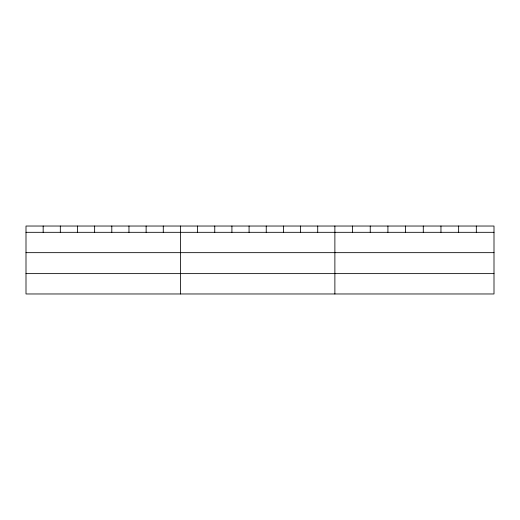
<?xml version="1.0" encoding="UTF-8"?>
<svg xmlns="http://www.w3.org/2000/svg" width="520" height="520" viewBox="0 0 520 520"><rect width="100%" height="100%" fill="white"/><g stroke="black" fill="none" stroke-linecap="round" stroke-linejoin="round"><path stroke-width="0.78" d="M494 252.661L494 226.031L26 226.031L26 293.969L494 293.969L494 252.661L26 252.661M26 232.317L494 232.317M26 273.624L494 273.624M476.32 226.031L476.32 232.317M458.64 226.031L458.64 232.317M440.96 226.031L440.96 232.317M423.28 226.031L423.28 232.317M405.6 226.031L405.6 232.317M387.92 226.031L387.92 232.317M370.24 226.031L370.24 232.317M352.56 226.031L352.56 232.317M334.88 226.031L334.88 293.969M317.72 226.031L317.72 232.317M300.56 226.031L300.56 232.317M283.4 226.031L283.4 232.317M266.24 226.031L266.24 232.317M249.08 226.031L249.08 232.317M231.92 226.031L231.92 232.317M214.76 226.031L214.76 232.317M197.6 226.031L197.6 232.317M180.44 226.031L180.44 293.969M163.28 226.031L163.28 232.317M146.12 226.031L146.12 232.317M128.96 226.031L128.96 232.317M111.8 226.031L111.8 232.317M94.64 226.031L94.64 232.317M77.48 226.031L77.48 232.317M60.32 226.031L60.32 232.317M43.16 226.031L43.16 232.317"/></g></svg>
